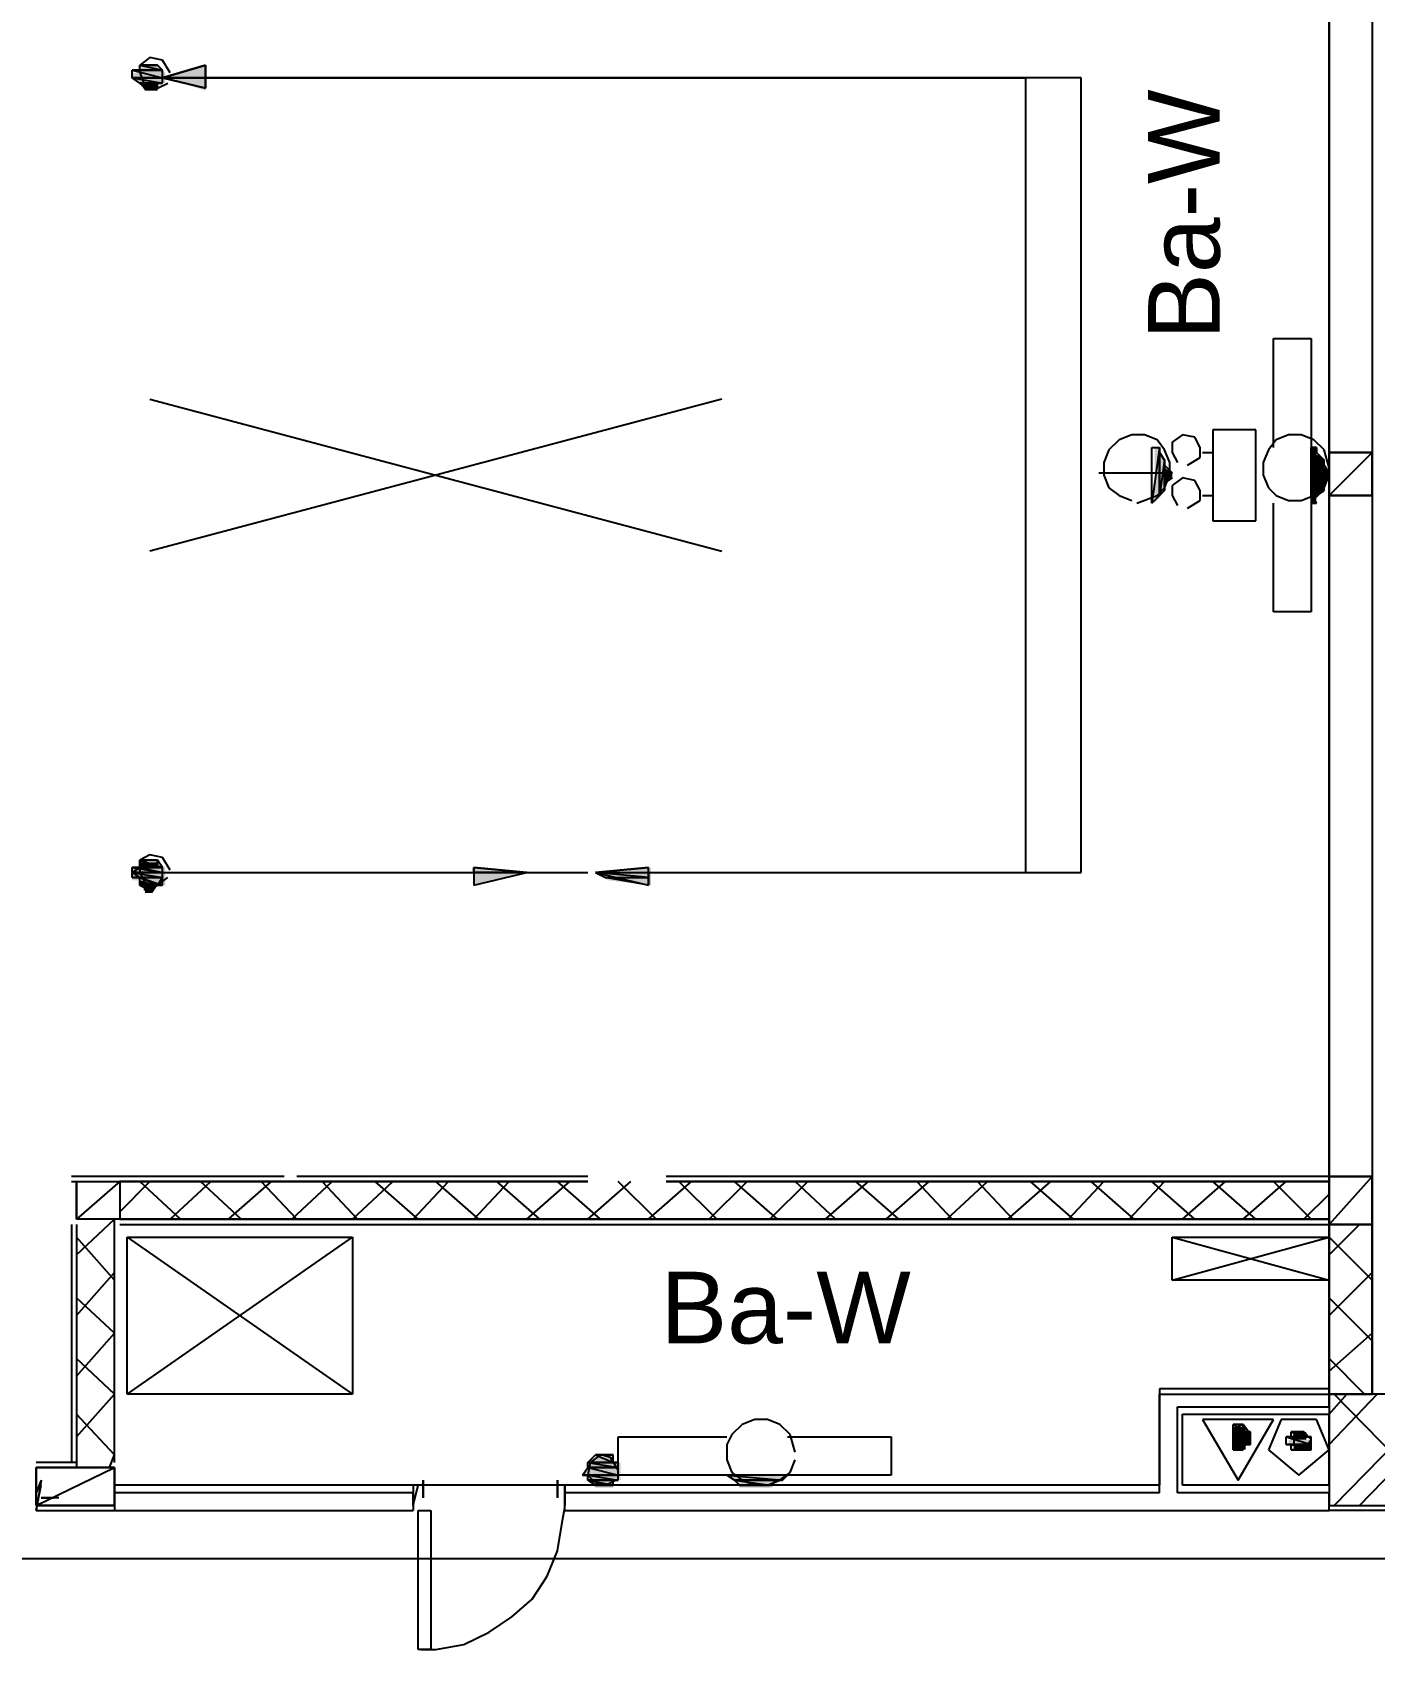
# Model space of a CAD drawing. Header units: millimetres. Extents: x 5 to 415, y 48 to 251.
# Drawn here: x 187.42 to 196.78, y 223.57 to 234.84 of the extents above; entities that cross this region are included whole.
import ezdxf

# ---------------------------------------------------------------- set-up
doc = ezdxf.new("R2010")
doc.units = ezdxf.units.MM
for name, color, linetype in [('H', 7, 'Continuous'), ('P', 7, 'Continuous'), ('T', 7, 'Continuous')]:
    doc.layers.add(name, color=color, linetype=linetype)

msp = doc.modelspace()

# ---------------------------------------------------------------- hatches: boundary and pattern name
at = {"layer": 'H', "linetype": 'Continuous'}
for points in [[(188.119, 234.527), (188.119, 234.562), (188.348, 234.562), (188.348, 234.527), (188.119, 234.527)], [(188.172, 234.562), (188.172, 234.615), (188.295, 234.615), (188.348, 234.562), (188.172, 234.562)], [(188.63, 234.438), (188.348, 234.527), (188.63, 234.615), (188.63, 234.438)], [(188.172, 234.491), (188.119, 234.527), (188.348, 234.527), (188.348, 234.491), (188.172, 234.491)], [(188.207, 234.438), (188.172, 234.491), (188.295, 234.491), (188.295, 234.438), (188.207, 234.438)], [(195.245, 231.563), (195.245, 231.951), (195.28, 231.951), (195.28, 231.599), (195.245, 231.563)], [(195.28, 231.599), (195.28, 231.898), (195.315, 231.863), (195.315, 231.652), (195.28, 231.599)], [(196.338, 231.898), (196.338, 231.951), (196.374, 231.951), (196.374, 231.898), (196.338, 231.898)], [(196.338, 231.863), (196.338, 231.898), (196.374, 231.898), (196.427, 231.863), (196.338, 231.863)], [(196.338, 231.81), (196.338, 231.863), (196.427, 231.863), (196.427, 231.81), (196.338, 231.81)], [(195.315, 231.687), (195.315, 231.81), (195.368, 231.775), (195.368, 231.74), (195.315, 231.687)], [(196.338, 231.775), (196.338, 231.81), (196.427, 231.81), (196.462, 231.775), (196.338, 231.775)], [(196.338, 231.74), (196.338, 231.775), (196.462, 231.775), (196.462, 231.74), (196.338, 231.74)], [(196.338, 231.687), (196.338, 231.74), (196.462, 231.74), (196.427, 231.687), (196.338, 231.687)], [(196.338, 231.652), (196.338, 231.687), (196.427, 231.687), (196.427, 231.652), (196.338, 231.652)], [(196.338, 231.599), (196.338, 231.652), (196.427, 231.652), (196.374, 231.599), (196.338, 231.599)], [(196.338, 231.563), (196.338, 231.599), (196.374, 231.563), (196.338, 231.563)], [(196.374, 231.563), (196.338, 231.599), (196.374, 231.599), (196.374, 231.563)], [(188.172, 229.023), (188.172, 229.059), (188.295, 229.059), (188.348, 229.023), (188.172, 229.023)], [(188.172, 229.023), (188.172, 229.059), (188.295, 229.059), (188.295, 229.023), (188.172, 229.023)], [(188.119, 228.988), (188.172, 229.023), (188.348, 229.023), (188.348, 228.988), (188.119, 228.988)], [(188.119, 228.988), (188.119, 229.023), (188.348, 229.023), (188.348, 228.988), (188.119, 228.988)], [(188.172, 228.935), (188.119, 228.988), (188.348, 228.988), (188.348, 228.935), (188.172, 228.935)], [(188.119, 228.935), (188.119, 228.988), (188.348, 228.988), (188.348, 228.935), (188.119, 228.935)], [(188.26, 228.847), (188.172, 228.9), (188.172, 228.935), (188.295, 228.9), (188.26, 228.847)], [(188.295, 228.9), (188.172, 228.935), (188.348, 228.935), (188.295, 228.9)], [(188.172, 228.9), (188.172, 228.935), (188.348, 228.935), (188.348, 228.9), (188.172, 228.9)], [(190.5, 228.9), (190.5, 229.023), (190.888, 228.988), (190.5, 228.9)], [(191.347, 228.988), (191.735, 229.023), (191.735, 228.988), (191.347, 228.988)], [(191.735, 228.9), (191.435, 228.935), (191.347, 228.988), (191.735, 228.935), (191.735, 228.9)], [(191.735, 228.935), (191.347, 228.988), (191.735, 228.988), (191.735, 228.935)], [(188.207, 228.847), (188.207, 228.9), (188.295, 228.9), (188.26, 228.847), (188.207, 228.847)], [(195.792, 225.09), (195.792, 225.125), (195.88, 225.125), (195.88, 225.09), (195.792, 225.09)], [(195.792, 225.037), (195.792, 225.09), (195.915, 225.09), (195.915, 225.037), (195.792, 225.037)], [(196.215, 225.037), (196.215, 225.09), (196.303, 225.09), (196.303, 225.037), (196.215, 225.037)], [(195.792, 225.002), (195.792, 225.037), (195.915, 225.037), (195.915, 225.002), (195.792, 225.002)], [(195.792, 224.966), (195.792, 225.002), (195.88, 225.002), (195.88, 224.966), (195.792, 224.966)], [(196.18, 225.002), (196.18, 225.037), (196.338, 225.037), (196.338, 225.002), (196.18, 225.002)], [(196.215, 224.966), (196.215, 225.002), (196.338, 225.002), (196.338, 224.966), (196.215, 224.966)], [(191.294, 224.878), (191.347, 224.913), (191.47, 224.913), (191.47, 224.878), (191.294, 224.878)], [(191.294, 224.825), (191.294, 224.878), (191.523, 224.878), (191.523, 224.825), (191.294, 224.825)], [(191.258, 224.79), (191.294, 224.825), (191.523, 224.825), (191.523, 224.79), (191.258, 224.79)], [(191.294, 224.755), (191.294, 224.79), (191.523, 224.79), (191.523, 224.755), (191.294, 224.755)], [(191.347, 224.702), (191.294, 224.755), (191.47, 224.755), (191.47, 224.702), (191.347, 224.702)], [(192.317, 224.755), (192.282, 224.79), (192.705, 224.79), (192.652, 224.755), (192.317, 224.755)], [(192.352, 224.702), (192.317, 224.755), (192.617, 224.755), (192.581, 224.702), (192.352, 224.702)]]:
    msp.add_hatch(color=256, dxfattribs=at).paths.add_polyline_path(points)

# ---------------------------------------------------------------- linework, layer by layer
at = {"layer": 'P'}
for points in [[(196.462, 225.354), (196.462, 236.643)], [(196.462, 236.643), (196.462, 225.354)], [(196.762, 236.643), (196.762, 225.354)], [(188.242, 234.668), (188.172, 234.615)], [(188.33, 234.65), (188.242, 234.668)], [(188.172, 234.58), (188.119, 234.58)], [(188.119, 234.58), (188.33, 234.58)], [(188.33, 234.58), (188.119, 234.58)], [(188.119, 234.58), (188.33, 234.527)], [(188.119, 234.58), (188.33, 234.527)], [(188.119, 234.527), (188.119, 234.58)], [(188.295, 234.615), (188.172, 234.615)], [(188.172, 234.615), (188.207, 234.615)], [(188.295, 234.615), (188.172, 234.615)], [(188.172, 234.615), (188.33, 234.58)], [(188.172, 234.615), (188.33, 234.58)], [(188.172, 234.58), (188.172, 234.615)], [(188.33, 234.58), (188.172, 234.58)], [(188.33, 234.58), (188.172, 234.58)], [(188.172, 234.58), (188.33, 234.58)], [(188.33, 234.58), (188.172, 234.58)], [(188.172, 234.562), (188.207, 234.474)], [(188.242, 234.615), (188.207, 234.615)], [(188.207, 234.615), (188.242, 234.615)], [(188.295, 234.615), (188.207, 234.615)], [(188.207, 234.615), (188.295, 234.615)], [(188.295, 234.615), (188.207, 234.615)], [(188.207, 234.615), (188.242, 234.615)], [(188.295, 234.615), (188.207, 234.615)], [(188.207, 234.615), (188.295, 234.615)], [(188.207, 234.615), (188.295, 234.615)], [(188.242, 234.615), (188.295, 234.615)], [(188.295, 234.615), (188.295, 234.615)], [(188.33, 234.58), (188.295, 234.615)], [(188.383, 234.562), (188.33, 234.65)], [(188.63, 234.615), (188.33, 234.527)], [(188.33, 234.527), (188.63, 234.615)], [(188.33, 234.58), (188.33, 234.58)], [(188.33, 234.527), (188.33, 234.58)], [(188.63, 234.456), (188.63, 234.615)], [(188.63, 234.615), (188.63, 234.527)], [(188.33, 234.527), (188.119, 234.527)], [(188.33, 234.527), (188.119, 234.527)], [(188.119, 234.527), (188.33, 234.527)], [(188.119, 234.527), (188.33, 234.527)], [(188.33, 234.527), (188.119, 234.527)], [(188.33, 234.527), (188.119, 234.527)], [(188.119, 234.527), (188.33, 234.491)], [(188.119, 234.527), (188.33, 234.491)], [(188.172, 234.491), (188.119, 234.527)], [(188.33, 234.491), (188.172, 234.491)], [(188.295, 234.491), (188.172, 234.491)], [(188.172, 234.491), (188.295, 234.491)], [(188.295, 234.491), (188.172, 234.491)], [(188.172, 234.491), (188.33, 234.491)], [(188.295, 234.491), (188.172, 234.491)], [(188.172, 234.491), (188.295, 234.456)], [(188.172, 234.491), (188.295, 234.456)], [(188.207, 234.456), (188.172, 234.491)], [(188.207, 234.474), (188.295, 234.456)], [(188.295, 234.456), (188.207, 234.456)], [(188.207, 234.456), (188.242, 234.456)], [(188.242, 234.456), (188.207, 234.456)], [(188.242, 234.456), (188.207, 234.456)], [(188.207, 234.456), (188.242, 234.456)], [(188.242, 234.527), (194.345, 234.527)], [(188.242, 234.456), (188.295, 234.456)], [(188.295, 234.456), (188.242, 234.456)], [(188.33, 234.491), (188.295, 234.491)], [(188.295, 234.456), (188.295, 234.491)], [(188.295, 234.456), (188.366, 234.491)], [(188.33, 234.527), (188.33, 234.527)], [(188.33, 234.527), (188.33, 234.527)], [(188.33, 234.491), (188.33, 234.527)], [(188.666, 234.527), (188.33, 234.527)], [(188.33, 234.527), (188.63, 234.456)], [(188.63, 234.527), (188.33, 234.527)], [(188.63, 234.527), (188.33, 234.527)], [(188.33, 234.527), (188.63, 234.527)], [(188.33, 234.527), (188.63, 234.527)], [(188.63, 234.527), (188.33, 234.527)], [(188.63, 234.527), (188.33, 234.527)], [(188.33, 234.527), (188.63, 234.527)], [(188.63, 234.527), (188.33, 234.527)], [(188.33, 234.527), (188.63, 234.527)], [(188.33, 234.527), (188.63, 234.527)], [(188.63, 234.456), (188.33, 234.527)], [(188.33, 234.527), (188.63, 234.527)], [(188.63, 234.527), (188.33, 234.527)], [(188.63, 234.527), (188.33, 234.527)], [(188.33, 234.527), (188.63, 234.527)], [(188.63, 234.527), (188.63, 234.527)], [(188.63, 234.527), (188.63, 234.527)], [(188.63, 234.527), (188.63, 234.527)], [(188.63, 234.527), (188.63, 234.456)], [(188.63, 234.527), (188.63, 234.527)], [(189.089, 234.527), (188.666, 234.527)], [(189.565, 234.527), (189.089, 234.527)], [(189.988, 234.527), (189.565, 234.527)], [(190.412, 234.527), (189.988, 234.527)], [(190.87, 234.527), (190.412, 234.527)], [(191.294, 234.527), (190.87, 234.527)], [(191.77, 234.527), (191.294, 234.527)], [(192.193, 234.527), (191.77, 234.527)], [(194.733, 234.527), (192.193, 234.527)], [(194.345, 234.527), (194.345, 228.988)], [(194.733, 228.988), (194.733, 234.527)], [(196.074, 231.951), (196.074, 232.71)], [(196.074, 232.71), (196.338, 232.71)], [(196.338, 232.71), (196.338, 231.951)], [(188.242, 232.287), (192.229, 231.228)], [(192.229, 232.287), (188.242, 231.228)], [(195.651, 232.075), (195.651, 231.44)], [(195.95, 232.075), (195.651, 232.075)], [(195.95, 231.44), (195.95, 232.075)], [(194.998, 232.004), (194.927, 231.934)], [(194.998, 232.004), (194.927, 231.934)], [(195.086, 232.04), (194.998, 232.004)], [(195.086, 232.04), (194.998, 232.004)], [(195.174, 232.04), (195.086, 232.04)], [(195.174, 232.04), (195.086, 232.04)], [(195.263, 232.004), (195.174, 232.04)], [(195.263, 232.004), (195.174, 232.04)], [(195.315, 231.934), (195.263, 232.004)], [(195.315, 231.934), (195.263, 232.004)], [(195.439, 232.04), (195.368, 231.987)], [(195.368, 231.987), (195.368, 231.916)], [(195.527, 232.022), (195.439, 232.04)], [(195.562, 231.951), (195.527, 232.022)], [(196.092, 232.004), (196.039, 231.934)], [(196.18, 232.04), (196.092, 232.004)], [(196.268, 232.04), (196.18, 232.04)], [(196.356, 232.004), (196.268, 232.04)], [(196.427, 231.934), (196.356, 232.004)], [(194.927, 231.934), (194.892, 231.846)], [(194.927, 231.934), (194.892, 231.846)], [(194.892, 231.846), (194.892, 231.757)], [(194.892, 231.846), (194.892, 231.757)], [(195.28, 231.951), (195.227, 231.563)], [(195.28, 231.951), (195.227, 231.563)], [(195.227, 231.563), (195.227, 231.951)], [(195.227, 231.951), (195.28, 231.951)], [(195.28, 231.916), (195.28, 231.951)], [(195.28, 231.951), (195.28, 231.616)], [(195.28, 231.616), (195.28, 231.951)], [(195.28, 231.616), (195.28, 231.916)], [(195.28, 231.916), (195.315, 231.863)], [(195.28, 231.616), (195.28, 231.916)], [(195.28, 231.916), (195.28, 231.616)], [(195.28, 231.616), (195.28, 231.916)], [(195.315, 231.863), (195.28, 231.616)], [(195.315, 231.863), (195.28, 231.616)], [(195.351, 231.846), (195.315, 231.934)], [(195.351, 231.846), (195.315, 231.934)], [(195.315, 231.652), (195.315, 231.863)], [(195.315, 231.863), (195.315, 231.828)], [(195.315, 231.652), (195.315, 231.863)], [(195.351, 231.757), (195.351, 231.846)], [(195.351, 231.757), (195.351, 231.846)], [(195.368, 231.916), (195.404, 231.846)], [(195.474, 231.828), (195.562, 231.881)], [(195.562, 231.881), (195.562, 231.951)], [(195.58, 231.916), (195.651, 231.916)], [(196.039, 231.934), (196.003, 231.846)], [(196.003, 231.846), (196.003, 231.757)], [(196.338, 231.951), (196.374, 231.951)], [(196.374, 231.951), (196.338, 231.951)], [(196.338, 231.951), (196.338, 231.916)], [(196.338, 231.916), (196.338, 231.951)], [(196.338, 231.951), (196.338, 231.563)], [(196.338, 231.916), (196.427, 231.863)], [(196.338, 231.863), (196.338, 231.916)], [(196.427, 231.863), (196.338, 231.863)], [(196.427, 231.863), (196.338, 231.863)], [(196.338, 231.863), (196.427, 231.828)], [(196.338, 231.863), (196.427, 231.828)], [(196.338, 231.828), (196.338, 231.863)], [(196.374, 231.951), (196.374, 231.916)], [(196.374, 231.916), (196.374, 231.951)], [(196.374, 231.916), (196.427, 231.863)], [(196.427, 231.863), (196.374, 231.916)], [(196.462, 231.81), (196.427, 231.934)], [(196.427, 231.828), (196.427, 231.863)], [(196.462, 231.916), (196.762, 231.916)], [(196.462, 231.616), (196.462, 231.916)], [(196.762, 231.916), (196.462, 231.616)], [(196.762, 231.916), (196.462, 231.916)], [(196.462, 231.916), (196.462, 231.616)], [(196.762, 231.916), (196.762, 231.616)], [(196.762, 231.616), (196.762, 231.916)], [(194.857, 231.775), (195.368, 231.775)], [(194.892, 231.757), (194.927, 231.669)], [(194.892, 231.757), (194.927, 231.669)], [(195.315, 231.704), (195.315, 231.828)], [(195.315, 231.828), (195.368, 231.775)], [(195.315, 231.704), (195.315, 231.828)], [(195.315, 231.828), (195.315, 231.652)], [(195.315, 231.828), (195.315, 231.652)], [(195.368, 231.775), (195.315, 231.704)], [(195.315, 231.669), (195.351, 231.757)], [(195.315, 231.669), (195.351, 231.757)], [(195.368, 231.74), (195.315, 231.704)], [(195.315, 231.704), (195.368, 231.74)], [(195.439, 231.74), (195.368, 231.687)], [(195.527, 231.722), (195.439, 231.74)], [(196.003, 231.757), (196.039, 231.669)], [(196.427, 231.828), (196.338, 231.828)], [(196.427, 231.828), (196.338, 231.828)], [(196.338, 231.828), (196.462, 231.775)], [(196.338, 231.828), (196.462, 231.775)], [(196.338, 231.775), (196.338, 231.828)], [(196.462, 231.775), (196.338, 231.775)], [(196.462, 231.775), (196.338, 231.775)], [(196.338, 231.775), (196.462, 231.74)], [(196.338, 231.775), (196.462, 231.74)], [(196.338, 231.74), (196.338, 231.775)], [(196.462, 231.74), (196.338, 231.74)], [(196.462, 231.74), (196.338, 231.74)], [(196.338, 231.74), (196.427, 231.704)], [(196.338, 231.74), (196.427, 231.704)], [(196.338, 231.704), (196.338, 231.74)], [(196.462, 231.775), (196.427, 231.828)], [(196.427, 231.669), (196.462, 231.757)], [(196.427, 231.704), (196.462, 231.74)], [(196.462, 231.74), (196.462, 231.775)], [(194.927, 231.669), (194.998, 231.616)], [(194.927, 231.669), (194.998, 231.616)], [(195.263, 231.616), (195.315, 231.669)], [(195.263, 231.616), (195.315, 231.669)], [(195.28, 231.616), (195.315, 231.652)], [(195.315, 231.652), (195.315, 231.704)], [(195.368, 231.687), (195.368, 231.616)], [(195.562, 231.652), (195.527, 231.722)], [(195.562, 231.581), (195.562, 231.652)], [(196.039, 231.669), (196.092, 231.616)], [(196.427, 231.704), (196.338, 231.704)], [(196.427, 231.704), (196.338, 231.704)], [(196.338, 231.704), (196.427, 231.652)], [(196.338, 231.704), (196.427, 231.652)], [(196.338, 231.652), (196.338, 231.704)], [(196.427, 231.652), (196.338, 231.652)], [(196.427, 231.652), (196.338, 231.652)], [(196.338, 231.652), (196.374, 231.616)], [(196.338, 231.652), (196.338, 231.616)], [(196.338, 231.616), (196.338, 231.652)], [(196.356, 231.616), (196.427, 231.669)], [(196.374, 231.616), (196.427, 231.652)], [(196.427, 231.652), (196.427, 231.704)], [(194.998, 231.616), (195.086, 231.581)], [(194.998, 231.616), (195.086, 231.581)], [(195.121, 231.563), (195.263, 231.616)], [(195.121, 231.563), (195.263, 231.616)], [(195.227, 231.563), (195.28, 231.616)], [(195.28, 231.616), (195.28, 231.616)], [(195.368, 231.616), (195.404, 231.546)], [(195.474, 231.528), (195.562, 231.581)], [(195.58, 231.616), (195.651, 231.616)], [(196.074, 230.805), (196.074, 231.563)], [(196.092, 231.616), (196.18, 231.581)], [(196.18, 231.581), (196.268, 231.581)], [(196.268, 231.581), (196.356, 231.616)], [(196.374, 231.563), (196.338, 231.616)], [(196.338, 231.616), (196.374, 231.563)], [(196.338, 231.616), (196.374, 231.563)], [(196.374, 231.563), (196.338, 231.616)], [(196.374, 231.563), (196.338, 231.563)], [(196.338, 231.563), (196.374, 231.563)], [(196.338, 231.563), (196.338, 230.805)], [(196.762, 231.616), (196.462, 231.616)], [(196.462, 231.616), (196.762, 231.616)], [(195.651, 231.44), (195.95, 231.44)], [(196.338, 230.805), (196.074, 230.805)], [(188.242, 229.112), (188.172, 229.076)], [(188.242, 229.076), (188.172, 229.076)], [(188.242, 229.076), (188.172, 229.076)], [(188.172, 229.076), (188.242, 229.076)], [(188.295, 229.076), (188.172, 229.076)], [(188.172, 229.076), (188.33, 229.023)], [(188.172, 229.076), (188.33, 229.023)], [(188.172, 229.023), (188.172, 229.076)], [(188.172, 229.076), (188.172, 228.988)], [(188.295, 229.076), (188.172, 229.076)], [(188.172, 229.076), (188.207, 229.076)], [(188.295, 229.076), (188.172, 229.076)], [(188.172, 229.076), (188.295, 229.076)], [(188.172, 229.076), (188.295, 229.076)], [(188.295, 229.076), (188.172, 229.076)], [(188.295, 229.076), (188.172, 229.076)], [(188.172, 229.076), (188.295, 229.023)], [(188.172, 229.076), (188.295, 229.023)], [(188.172, 229.023), (188.172, 229.076)], [(188.207, 229.076), (188.242, 229.076)], [(188.242, 229.076), (188.207, 229.076)], [(188.207, 229.076), (188.242, 229.076)], [(188.242, 229.076), (188.207, 229.076)], [(188.242, 229.076), (188.207, 229.076)], [(188.207, 229.076), (188.242, 229.076)], [(188.207, 229.076), (188.242, 229.076)], [(188.242, 229.076), (188.207, 229.076)], [(188.295, 229.076), (188.207, 229.076)], [(188.207, 229.076), (188.295, 229.076)], [(188.295, 229.076), (188.207, 229.076)], [(188.207, 229.076), (188.242, 229.076)], [(188.295, 229.076), (188.207, 229.076)], [(188.207, 229.076), (188.295, 229.076)], [(188.207, 229.076), (188.295, 229.076)], [(188.33, 229.094), (188.242, 229.112)], [(188.242, 229.076), (188.242, 229.076)], [(188.242, 229.076), (188.242, 229.076)], [(188.242, 229.076), (188.295, 229.076)], [(188.33, 229.023), (188.295, 229.076)], [(188.295, 229.076), (188.295, 229.076)], [(188.295, 229.076), (188.295, 229.076)], [(188.295, 229.076), (188.295, 229.076)], [(188.295, 229.023), (188.295, 229.076)], [(188.383, 229.006), (188.33, 229.094)], [(188.119, 228.988), (188.172, 229.023)], [(188.119, 229.023), (188.33, 229.023)], [(188.172, 229.023), (188.119, 229.023)], [(188.33, 229.023), (188.119, 229.023)], [(188.119, 229.023), (188.33, 228.988)], [(188.119, 229.023), (188.33, 228.988)], [(188.119, 228.988), (188.119, 229.023)], [(188.33, 228.988), (188.119, 228.988)], [(188.33, 228.988), (188.119, 228.988)], [(188.119, 228.988), (188.33, 228.953)], [(188.119, 228.988), (188.33, 228.953)], [(188.172, 228.953), (188.119, 228.988)], [(188.33, 228.988), (188.119, 228.988)], [(188.33, 228.988), (188.119, 228.988)], [(188.119, 228.988), (188.33, 228.988)], [(188.119, 228.988), (188.33, 228.988)], [(188.33, 228.988), (188.119, 228.988)], [(188.33, 228.988), (188.119, 228.988)], [(188.119, 228.988), (188.33, 228.988)], [(188.33, 228.988), (188.119, 228.988)], [(188.119, 228.988), (188.33, 228.988)], [(188.119, 228.988), (188.33, 228.988)], [(188.33, 228.988), (188.119, 228.988)], [(188.33, 228.988), (188.119, 228.988)], [(188.119, 228.988), (188.33, 228.988)], [(188.33, 228.988), (188.119, 228.988)], [(188.119, 228.988), (188.33, 228.953)], [(188.119, 228.988), (188.33, 228.953)], [(188.119, 228.953), (188.119, 228.988)], [(188.33, 228.953), (188.119, 228.953)], [(188.33, 228.953), (188.119, 228.953)], [(188.119, 228.953), (188.33, 228.953)], [(188.119, 228.953), (188.33, 228.953)], [(188.33, 228.953), (188.119, 228.953)], [(188.33, 228.953), (188.119, 228.953)], [(188.119, 228.953), (188.33, 228.953)], [(188.33, 228.953), (188.119, 228.953)], [(188.119, 228.953), (188.33, 228.953)], [(188.119, 228.953), (188.33, 228.953)], [(188.33, 228.953), (188.119, 228.953)], [(188.33, 228.953), (188.119, 228.953)], [(188.119, 228.953), (188.33, 228.953)], [(188.33, 228.953), (188.119, 228.953)], [(188.119, 228.953), (188.172, 228.953)], [(188.119, 228.953), (188.33, 228.953)], [(188.33, 228.953), (188.119, 228.953)], [(188.33, 229.023), (188.172, 229.023)], [(188.33, 229.023), (188.172, 229.023)], [(188.172, 229.023), (188.33, 228.988)], [(188.172, 229.023), (188.33, 228.988)], [(188.295, 229.023), (188.172, 229.023)], [(188.295, 229.023), (188.172, 229.023)], [(188.172, 229.023), (188.295, 229.023)], [(188.172, 229.023), (188.295, 229.023)], [(188.295, 229.023), (188.172, 229.023)], [(188.295, 229.023), (188.172, 229.023)], [(188.172, 229.023), (188.295, 229.023)], [(188.295, 229.023), (188.172, 229.023)], [(188.172, 229.023), (188.295, 229.023)], [(188.33, 229.023), (188.172, 229.023)], [(188.33, 229.023), (188.172, 229.023)], [(188.172, 229.023), (188.33, 229.023)], [(188.172, 229.023), (188.33, 229.023)], [(188.33, 229.023), (188.172, 229.023)], [(188.33, 229.023), (188.172, 229.023)], [(188.172, 229.023), (188.33, 229.023)], [(188.33, 229.023), (188.172, 229.023)], [(188.172, 229.023), (188.295, 229.023)], [(188.172, 229.023), (188.33, 229.023)], [(188.33, 229.023), (188.172, 229.023)], [(188.172, 228.988), (188.207, 228.918)], [(188.33, 228.953), (188.172, 228.953)], [(188.172, 228.953), (188.295, 228.9)], [(188.295, 228.9), (188.172, 228.953)], [(188.172, 228.953), (188.33, 228.953)], [(188.295, 228.9), (188.172, 228.953)], [(188.172, 228.953), (188.33, 228.953)], [(188.33, 228.953), (188.172, 228.953)], [(188.172, 228.953), (188.33, 228.9)], [(188.172, 228.953), (188.33, 228.9)], [(188.172, 228.9), (188.172, 228.953)], [(188.207, 228.918), (188.295, 228.9)], [(188.242, 228.988), (188.666, 228.988)], [(188.295, 229.023), (188.295, 229.023)], [(188.295, 229.023), (188.295, 229.023)], [(188.295, 229.023), (188.295, 229.023)], [(188.295, 229.023), (188.33, 229.023)], [(188.33, 228.953), (188.295, 228.9)], [(188.295, 228.9), (188.366, 228.953)], [(188.33, 228.988), (188.33, 229.023)], [(188.33, 229.023), (188.33, 229.023)], [(188.33, 229.023), (188.33, 229.023)], [(188.33, 229.023), (188.33, 229.023)], [(188.33, 228.988), (188.33, 229.023)], [(188.33, 228.953), (188.33, 228.988)], [(188.33, 228.988), (188.33, 228.988)], [(188.33, 228.988), (188.33, 228.988)], [(188.33, 228.988), (188.33, 228.988)], [(188.33, 228.988), (188.33, 228.988)], [(188.33, 228.953), (188.33, 228.988)], [(188.33, 228.953), (188.33, 228.953)], [(188.33, 228.953), (188.33, 228.953)], [(188.33, 228.953), (188.33, 228.953)], [(188.33, 228.953), (188.33, 228.953)], [(188.33, 228.953), (188.33, 228.953)], [(188.33, 228.9), (188.33, 228.953)], [(188.666, 228.988), (189.089, 228.988)], [(189.089, 228.988), (189.565, 228.988)], [(189.565, 228.988), (189.988, 228.988)], [(189.988, 228.988), (190.412, 228.988)], [(190.412, 228.988), (190.87, 228.988)], [(190.87, 228.988), (190.5, 229.023)], [(190.5, 229.023), (190.5, 228.9)], [(190.5, 229.023), (190.87, 228.988)], [(190.5, 228.988), (190.5, 229.023)], [(190.5, 228.9), (190.87, 228.988)], [(190.87, 228.988), (190.5, 228.988)], [(190.87, 228.988), (190.5, 228.988)], [(190.5, 228.988), (190.5, 228.9)], [(190.5, 228.9), (190.87, 228.988)], [(190.87, 228.988), (191.294, 228.988)], [(191.717, 229.023), (191.347, 228.988)], [(191.347, 228.988), (191.717, 229.023)], [(191.717, 229.023), (191.347, 228.988)], [(191.347, 228.988), (191.417, 228.953)], [(191.717, 228.953), (191.347, 228.988)], [(191.347, 228.988), (191.717, 228.988)], [(191.717, 228.953), (191.347, 228.988)], [(191.347, 228.988), (191.717, 228.9)], [(191.347, 228.988), (194.345, 228.988)], [(191.417, 228.953), (191.717, 228.953)], [(191.417, 228.953), (191.717, 228.953)], [(191.717, 228.9), (191.417, 228.953)], [(191.717, 228.9), (191.717, 229.023)], [(191.717, 228.988), (191.717, 228.953)], [(191.717, 228.953), (191.717, 228.9)], [(191.77, 228.988), (192.193, 228.988)], [(192.193, 228.988), (194.733, 228.988)], [(188.172, 228.9), (188.242, 228.865)], [(188.172, 228.9), (188.295, 228.9)], [(188.242, 228.865), (188.172, 228.9)], [(188.33, 228.9), (188.172, 228.9)], [(188.295, 228.9), (188.172, 228.9)], [(188.172, 228.9), (188.207, 228.9)], [(188.295, 228.9), (188.172, 228.9)], [(188.172, 228.9), (188.295, 228.9)], [(188.172, 228.9), (188.295, 228.9)], [(188.295, 228.9), (188.172, 228.9)], [(188.295, 228.9), (188.172, 228.9)], [(188.172, 228.9), (188.295, 228.9)], [(188.295, 228.9), (188.172, 228.9)], [(188.172, 228.9), (188.295, 228.9)], [(188.172, 228.9), (188.295, 228.9)], [(188.295, 228.9), (188.172, 228.9)], [(188.295, 228.9), (188.172, 228.9)], [(188.172, 228.9), (188.295, 228.9)], [(188.295, 228.9), (188.172, 228.9)], [(188.172, 228.9), (188.295, 228.9)], [(188.172, 228.9), (188.295, 228.9)], [(188.295, 228.9), (188.172, 228.9)], [(188.295, 228.9), (188.172, 228.9)], [(188.172, 228.9), (188.295, 228.9)], [(188.295, 228.9), (188.172, 228.9)], [(188.172, 228.9), (188.33, 228.9)], [(188.172, 228.9), (188.295, 228.9)], [(188.295, 228.9), (188.172, 228.9)], [(188.207, 228.9), (188.295, 228.9)], [(188.295, 228.9), (188.207, 228.9)], [(188.207, 228.9), (188.242, 228.865)], [(188.207, 228.9), (188.207, 228.865)], [(188.207, 228.865), (188.207, 228.9)], [(188.207, 228.865), (188.242, 228.865)], [(188.242, 228.865), (188.207, 228.865)], [(188.242, 228.865), (188.207, 228.865)], [(188.207, 228.865), (188.242, 228.865)], [(188.207, 228.865), (188.242, 228.865)], [(188.242, 228.865), (188.207, 228.865)], [(188.295, 228.9), (188.242, 228.865)], [(188.242, 228.865), (188.295, 228.9)], [(188.242, 228.865), (188.242, 228.865)], [(188.242, 228.865), (188.242, 228.865)], [(188.242, 228.865), (188.242, 228.865)], [(188.242, 228.865), (188.242, 228.865)], [(188.295, 228.9), (188.295, 228.9)], [(188.295, 228.9), (188.295, 228.9)], [(188.295, 228.9), (188.295, 228.9)], [(188.295, 228.9), (188.295, 228.9)], [(188.295, 228.9), (188.295, 228.9)], [(188.295, 228.9), (188.295, 228.9)], [(188.33, 228.9), (188.295, 228.9)], [(188.295, 228.9), (188.295, 228.9)], [(189.177, 226.871), (187.695, 226.871)], [(187.695, 226.836), (191.294, 226.836)], [(187.731, 226.836), (187.731, 226.572)], [(187.731, 226.572), (187.731, 226.836)], [(188.031, 226.836), (187.731, 226.572)], [(187.731, 226.572), (187.731, 226.836)], [(187.731, 226.836), (188.031, 226.836)], [(188.031, 226.624), (188.242, 226.836)], [(191.294, 226.836), (188.031, 226.836)], [(188.031, 226.836), (188.031, 226.572)], [(188.031, 226.836), (188.031, 226.572)], [(188.454, 226.572), (188.172, 226.836)], [(188.383, 226.572), (188.666, 226.836)], [(188.877, 226.572), (188.595, 226.836)], [(188.789, 226.572), (189.089, 226.836)], [(189.265, 226.572), (189.018, 226.836)], [(189.23, 226.572), (189.512, 226.836)], [(191.294, 226.871), (189.265, 226.871)], [(189.689, 226.572), (189.442, 226.836)], [(189.653, 226.572), (189.936, 226.836)], [(190.112, 226.572), (189.812, 226.836)], [(190.077, 226.572), (190.324, 226.836)], [(190.535, 226.572), (190.235, 226.836)], [(190.5, 226.572), (190.747, 226.836)], [(190.959, 226.572), (190.659, 226.836)], [(190.87, 226.572), (191.17, 226.836)], [(191.382, 226.572), (191.082, 226.836)], [(191.294, 226.572), (191.594, 226.836)], [(191.77, 226.572), (191.505, 226.836)], [(191.717, 226.572), (192.017, 226.836)], [(196.462, 226.871), (191.841, 226.871)], [(196.462, 226.836), (191.841, 226.836)], [(191.841, 226.836), (196.462, 226.836)], [(192.193, 226.572), (191.929, 226.836)], [(192.14, 226.572), (192.405, 226.836)], [(192.617, 226.572), (192.317, 226.836)], [(192.564, 226.572), (192.828, 226.836)], [(193.022, 226.572), (192.74, 226.836)], [(192.952, 226.572), (193.252, 226.836)], [(193.463, 226.572), (193.163, 226.836)], [(193.375, 226.572), (193.675, 226.836)], [(193.834, 226.572), (193.587, 226.836)], [(193.798, 226.572), (194.081, 226.836)], [(194.257, 226.572), (194.01, 226.836)], [(194.222, 226.572), (194.522, 226.836)], [(194.68, 226.572), (194.381, 226.836)], [(194.645, 226.572), (194.892, 226.836)], [(195.104, 226.572), (194.804, 226.836)], [(195.068, 226.572), (195.315, 226.836)], [(195.527, 226.572), (195.227, 226.836)], [(195.439, 226.572), (195.739, 226.836)], [(195.95, 226.572), (195.651, 226.836)], [(195.862, 226.572), (196.162, 226.836)], [(196.338, 226.572), (196.074, 226.836)], [(196.462, 226.871), (196.762, 226.871)], [(196.462, 226.536), (196.462, 226.871)], [(196.762, 226.871), (196.462, 226.536)], [(196.762, 226.871), (196.462, 226.871)], [(196.462, 226.871), (196.462, 226.536)], [(196.462, 226.572), (196.462, 226.836)], [(196.762, 226.871), (196.762, 226.536)], [(196.762, 226.536), (196.762, 226.871)], [(196.286, 226.572), (196.462, 226.748)], [(188.031, 226.572), (187.731, 226.572)], [(187.731, 226.325), (187.995, 226.572)], [(187.995, 224.878), (187.995, 226.572)], [(188.031, 226.572), (196.462, 226.572)], [(196.462, 226.572), (188.031, 226.572)], [(187.695, 226.536), (187.695, 224.878)], [(187.731, 226.536), (187.731, 224.843)], [(187.995, 226.148), (187.731, 226.448)], [(188.031, 226.536), (196.462, 226.536)], [(188.083, 225.354), (188.083, 226.448)], [(188.083, 226.448), (189.653, 226.448)], [(188.083, 225.354), (189.653, 226.448)], [(188.083, 226.448), (189.653, 225.354)], [(189.653, 226.448), (189.653, 225.354)], [(195.368, 226.148), (195.368, 226.448)], [(195.368, 226.448), (196.462, 226.448)], [(195.368, 226.148), (196.462, 226.448)], [(195.368, 226.448), (196.462, 226.148)], [(196.462, 226.325), (196.674, 226.536)], [(196.762, 226.536), (196.462, 226.536)], [(196.462, 226.536), (196.462, 225.354)], [(196.762, 226.536), (196.462, 226.536)], [(196.462, 226.536), (196.762, 226.536)], [(196.762, 226.148), (196.462, 226.448)], [(196.762, 225.354), (196.762, 226.536)], [(187.731, 225.901), (187.995, 226.201)], [(196.462, 226.148), (195.368, 226.148)], [(196.462, 225.901), (196.762, 226.201)], [(187.995, 225.778), (187.731, 226.025)], [(196.762, 225.725), (196.462, 226.025)], [(187.731, 225.478), (187.995, 225.778)], [(196.462, 225.513), (196.762, 225.778)], [(187.995, 225.354), (187.731, 225.601)], [(196.709, 225.354), (196.462, 225.601)], [(187.731, 225.055), (187.995, 225.354)], [(189.653, 225.354), (188.083, 225.354)], [(196.462, 225.39), (195.28, 225.39)], [(195.28, 225.39), (195.28, 224.719)], [(195.28, 225.354), (196.462, 225.354)], [(195.28, 224.667), (195.28, 225.354)], [(196.462, 225.213), (196.585, 225.354)], [(196.462, 225.002), (196.797, 225.354)], [(196.462, 225.354), (196.462, 224.578)], [(197.256, 225.354), (196.462, 225.354)], [(196.462, 225.354), (196.762, 225.354)], [(196.462, 225.266), (196.462, 225.354)], [(197.256, 224.578), (196.497, 225.354)], [(196.497, 224.578), (197.256, 225.354)], [(187.995, 224.931), (187.731, 225.213)], [(195.404, 225.266), (196.462, 225.266)], [(195.404, 224.667), (195.404, 225.266)], [(195.439, 225.213), (196.462, 225.213)], [(195.439, 224.719), (195.439, 225.213)], [(196.462, 224.719), (196.462, 225.213)], [(192.37, 225.143), (192.299, 225.072)], [(192.458, 225.178), (192.37, 225.143)], [(192.546, 225.178), (192.458, 225.178)], [(192.634, 225.143), (192.546, 225.178)], [(192.705, 225.072), (192.634, 225.143)], [(196.074, 225.178), (195.58, 225.178)], [(195.58, 225.178), (195.827, 224.755)], [(195.862, 225.143), (195.792, 225.108)], [(195.862, 225.143), (195.792, 225.143)], [(195.792, 225.143), (195.862, 225.143)], [(195.862, 225.143), (195.792, 225.143)], [(195.792, 225.143), (195.862, 225.09)], [(195.792, 225.143), (195.862, 225.09)], [(195.792, 225.09), (195.792, 225.143)], [(195.792, 225.108), (195.792, 225.037)], [(195.862, 225.09), (195.792, 225.09)], [(195.862, 225.09), (195.792, 225.09)], [(195.792, 225.09), (195.862, 225.09)], [(195.792, 225.09), (195.862, 225.09)], [(195.862, 225.09), (195.792, 225.09)], [(195.915, 225.09), (195.792, 225.09)], [(195.792, 225.09), (195.915, 225.09)], [(195.792, 225.09), (195.915, 225.09)], [(195.915, 225.09), (195.792, 225.09)], [(195.915, 225.09), (195.792, 225.09)], [(195.792, 225.09), (195.915, 225.09)], [(195.915, 225.09), (195.792, 225.09)], [(195.792, 225.09), (195.862, 225.09)], [(195.915, 225.09), (195.792, 225.09)], [(195.792, 225.09), (195.915, 225.055)], [(195.792, 225.09), (195.915, 225.055)], [(195.792, 225.055), (195.792, 225.09)], [(195.827, 224.755), (196.074, 225.178)], [(195.827, 225.143), (195.862, 225.143)], [(195.862, 225.143), (195.827, 225.143)], [(195.862, 225.143), (195.827, 225.143)], [(195.827, 225.143), (195.862, 225.143)], [(195.915, 225.072), (195.862, 225.143)], [(195.862, 225.143), (195.862, 225.143)], [(195.862, 225.143), (195.862, 225.143)], [(195.862, 225.09), (195.862, 225.143)], [(195.862, 225.09), (195.862, 225.09)], [(195.862, 225.09), (195.862, 225.09)], [(195.862, 225.09), (195.915, 225.09)], [(195.915, 225.09), (195.915, 225.09)], [(195.915, 225.09), (195.915, 225.09)], [(195.915, 225.055), (195.915, 225.09)], [(196.127, 225.178), (196.039, 224.966)], [(196.374, 225.178), (196.127, 225.178)], [(196.286, 225.09), (196.197, 225.09)], [(196.197, 225.09), (196.286, 225.09)], [(196.197, 225.09), (196.286, 225.09)], [(196.286, 225.09), (196.197, 225.09)], [(196.286, 225.09), (196.197, 225.09)], [(196.197, 225.09), (196.286, 225.09)], [(196.286, 225.09), (196.197, 225.09)], [(196.197, 225.09), (196.286, 225.055)], [(196.197, 225.09), (196.286, 225.055)], [(196.197, 225.055), (196.197, 225.09)], [(196.286, 225.09), (196.215, 225.072)], [(196.25, 225.09), (196.286, 225.09)], [(196.286, 225.09), (196.25, 225.09)], [(196.286, 225.09), (196.25, 225.09)], [(196.25, 225.09), (196.286, 225.09)], [(196.338, 225.037), (196.286, 225.09)], [(196.286, 225.09), (196.286, 225.09)], [(196.286, 225.09), (196.286, 225.09)], [(196.286, 225.09), (196.286, 225.09)], [(196.286, 225.055), (196.286, 225.09)], [(196.462, 224.966), (196.374, 225.178)], [(196.674, 224.578), (197.256, 225.178)], [(191.505, 224.79), (191.505, 225.055)], [(191.505, 225.055), (192.264, 225.055)], [(192.299, 225.072), (192.264, 225.002)], [(192.264, 225.002), (192.264, 224.896)], [(192.687, 225.055), (193.41, 225.055)], [(192.74, 224.949), (192.705, 225.072)], [(193.41, 225.055), (193.41, 224.79)], [(195.915, 225.055), (195.792, 225.055)], [(195.915, 225.055), (195.792, 225.055)], [(195.792, 225.055), (195.915, 225.055)], [(195.792, 225.055), (195.915, 225.055)], [(195.915, 225.055), (195.792, 225.055)], [(195.915, 225.055), (195.792, 225.055)], [(195.792, 225.055), (195.915, 225.055)], [(195.915, 225.055), (195.792, 225.055)], [(195.792, 225.055), (195.915, 225.055)], [(195.915, 225.055), (195.792, 225.055)], [(195.792, 225.055), (195.915, 225.002)], [(195.792, 225.055), (195.915, 225.002)], [(195.792, 225.002), (195.792, 225.055)], [(195.792, 225.037), (195.862, 225.019)], [(195.915, 225.002), (195.792, 225.002)], [(195.915, 225.002), (195.792, 225.002)], [(195.792, 225.002), (195.915, 225.002)], [(195.792, 225.002), (195.915, 225.002)], [(195.915, 225.002), (195.792, 225.002)], [(195.862, 225.002), (195.792, 225.002)], [(195.792, 225.002), (195.862, 225.002)], [(195.792, 225.002), (195.862, 225.002)], [(195.862, 225.002), (195.792, 225.002)], [(195.862, 225.002), (195.792, 225.002)], [(195.792, 225.002), (195.862, 225.002)], [(195.862, 225.002), (195.792, 225.002)], [(195.792, 225.002), (195.915, 225.002)], [(195.862, 225.002), (195.792, 225.002)], [(195.792, 225.002), (195.862, 224.966)], [(195.792, 225.002), (195.862, 224.966)], [(195.792, 224.966), (195.792, 225.002)], [(195.862, 225.019), (195.915, 225.072)], [(195.862, 225.002), (195.862, 225.002)], [(195.862, 225.002), (195.862, 225.002)], [(195.915, 225.002), (195.862, 225.002)], [(195.862, 224.966), (195.862, 225.002)], [(195.915, 225.055), (195.915, 225.055)], [(195.915, 225.055), (195.915, 225.055)], [(195.915, 225.055), (195.915, 225.055)], [(195.915, 225.002), (195.915, 225.055)], [(195.915, 225.002), (195.915, 225.002)], [(195.915, 225.002), (195.915, 225.002)], [(196.162, 225.055), (196.338, 225.055)], [(196.197, 225.055), (196.162, 225.055)], [(196.338, 225.055), (196.162, 225.055)], [(196.162, 225.055), (196.338, 225.002)], [(196.162, 225.055), (196.338, 225.002)], [(196.162, 225.002), (196.162, 225.055)], [(196.338, 225.002), (196.162, 225.002)], [(196.338, 225.002), (196.162, 225.002)], [(196.162, 225.002), (196.338, 225.002)], [(196.162, 225.002), (196.338, 225.002)], [(196.338, 225.002), (196.162, 225.002)], [(196.338, 225.002), (196.162, 225.002)], [(196.162, 225.002), (196.338, 225.002)], [(196.162, 225.002), (196.338, 225.002)], [(196.197, 225.002), (196.162, 225.002)], [(196.286, 225.055), (196.197, 225.055)], [(196.338, 225.055), (196.197, 225.055)], [(196.338, 225.055), (196.197, 225.055)], [(196.197, 225.055), (196.338, 225.055)], [(196.197, 225.055), (196.338, 225.055)], [(196.338, 225.055), (196.197, 225.055)], [(196.338, 225.055), (196.197, 225.055)], [(196.197, 225.055), (196.338, 225.055)], [(196.338, 225.055), (196.197, 225.055)], [(196.197, 225.055), (196.286, 225.055)], [(196.197, 225.055), (196.338, 225.055)], [(196.338, 225.055), (196.197, 225.055)], [(196.338, 225.002), (196.197, 225.002)], [(196.338, 225.002), (196.197, 225.002)], [(196.197, 225.002), (196.338, 224.966)], [(196.197, 225.002), (196.338, 224.966)], [(196.197, 224.966), (196.197, 225.002)], [(196.215, 225.072), (196.215, 225.002)], [(196.215, 225.002), (196.286, 224.966)], [(196.286, 225.055), (196.338, 225.055)], [(196.286, 224.966), (196.338, 225.037)], [(196.338, 225.055), (196.338, 225.055)], [(196.338, 225.055), (196.338, 225.055)], [(196.338, 225.055), (196.338, 225.055)], [(196.338, 225.002), (196.338, 225.055)], [(196.338, 225.002), (196.338, 225.002)], [(196.338, 225.002), (196.338, 225.002)], [(196.338, 225.002), (196.338, 225.002)], [(196.338, 224.966), (196.338, 225.002)], [(187.731, 224.878), (187.448, 224.878)], [(187.96, 224.843), (187.995, 224.931)], [(191.294, 224.878), (191.347, 224.931)], [(191.311, 224.878), (191.294, 224.79)], [(191.47, 224.878), (191.294, 224.878)], [(191.505, 224.878), (191.294, 224.878)], [(191.294, 224.878), (191.505, 224.878)], [(191.505, 224.878), (191.294, 224.878)], [(191.294, 224.878), (191.47, 224.878)], [(191.505, 224.878), (191.294, 224.878)], [(191.294, 224.878), (191.505, 224.843)], [(191.294, 224.878), (191.505, 224.843)], [(191.294, 224.843), (191.294, 224.878)], [(191.382, 224.931), (191.311, 224.878)], [(191.382, 224.931), (191.347, 224.931)], [(191.347, 224.931), (191.382, 224.931)], [(191.417, 224.931), (191.347, 224.931)], [(191.347, 224.931), (191.417, 224.931)], [(191.347, 224.931), (191.417, 224.931)], [(191.417, 224.931), (191.347, 224.931)], [(191.47, 224.931), (191.347, 224.931)], [(191.347, 224.931), (191.47, 224.931)], [(191.47, 224.931), (191.347, 224.931)], [(191.347, 224.931), (191.417, 224.931)], [(191.47, 224.931), (191.347, 224.931)], [(191.347, 224.931), (191.47, 224.878)], [(191.347, 224.931), (191.47, 224.878)], [(191.453, 224.913), (191.382, 224.931)], [(191.417, 224.931), (191.417, 224.931)], [(191.417, 224.931), (191.417, 224.931)], [(191.417, 224.931), (191.417, 224.931)], [(191.417, 224.931), (191.417, 224.931)], [(191.417, 224.931), (191.47, 224.931)], [(191.505, 224.825), (191.453, 224.913)], [(191.47, 224.878), (191.47, 224.931)], [(191.47, 224.878), (191.505, 224.878)], [(191.505, 224.843), (191.505, 224.878)], [(192.264, 224.896), (192.299, 224.808)], [(192.705, 224.808), (192.74, 224.896)], [(195.862, 224.966), (195.792, 224.966)], [(195.862, 224.966), (195.792, 224.966)], [(195.792, 224.966), (195.827, 224.966)], [(195.792, 224.966), (195.862, 224.966)], [(195.862, 224.966), (195.792, 224.966)], [(195.827, 224.966), (195.862, 224.966)], [(195.827, 224.966), (195.827, 224.966)], [(195.827, 224.966), (195.827, 224.966)], [(195.827, 224.966), (195.862, 224.966)], [(195.862, 224.966), (195.827, 224.966)], [(195.862, 224.966), (195.862, 224.966)], [(196.039, 224.966), (196.25, 224.79)], [(196.338, 224.966), (196.197, 224.966)], [(196.197, 224.966), (196.286, 224.966)], [(196.286, 224.966), (196.197, 224.966)], [(196.286, 224.966), (196.197, 224.966)], [(196.197, 224.966), (196.286, 224.966)], [(196.286, 224.966), (196.197, 224.966)], [(196.197, 224.966), (196.286, 224.966)], [(196.197, 224.966), (196.286, 224.966)], [(196.286, 224.966), (196.197, 224.966)], [(196.286, 224.966), (196.197, 224.966)], [(196.197, 224.966), (196.286, 224.966)], [(196.286, 224.966), (196.197, 224.966)], [(196.197, 224.966), (196.338, 224.966)], [(196.197, 224.966), (196.286, 224.966)], [(196.286, 224.966), (196.197, 224.966)], [(196.25, 224.79), (196.462, 224.966)], [(196.25, 224.966), (196.286, 224.966)], [(196.286, 224.966), (196.25, 224.966)], [(196.25, 224.966), (196.25, 224.966)], [(196.25, 224.966), (196.25, 224.966)], [(196.25, 224.966), (196.286, 224.966)], [(196.286, 224.966), (196.25, 224.966)], [(196.286, 224.966), (196.286, 224.966)], [(196.286, 224.966), (196.286, 224.966)], [(196.286, 224.966), (196.286, 224.966)], [(196.338, 224.966), (196.286, 224.966)], [(196.286, 224.966), (196.286, 224.966)], [(187.995, 224.843), (187.448, 224.843)], [(187.448, 224.843), (187.448, 224.578)], [(187.448, 224.578), (187.995, 224.843)], [(187.448, 224.578), (187.448, 224.843)], [(187.448, 224.843), (187.995, 224.843)], [(187.448, 224.578), (187.448, 224.843)], [(187.995, 224.843), (187.448, 224.843)], [(187.448, 224.843), (187.731, 224.843)], [(187.484, 224.755), (187.448, 224.667)], [(187.484, 224.755), (187.448, 224.543)], [(187.995, 224.578), (187.995, 224.843)], [(187.995, 224.843), (187.995, 224.578)], [(187.995, 224.578), (187.995, 224.843)], [(190.147, 224.631), (190.147, 224.755)], [(190.147, 224.755), (190.147, 224.631)], [(191.082, 224.631), (191.082, 224.755)], [(191.082, 224.755), (191.082, 224.631)], [(191.258, 224.79), (191.294, 224.843)], [(191.505, 224.79), (191.258, 224.79)], [(191.505, 224.79), (191.258, 224.79)], [(191.258, 224.79), (191.294, 224.79)], [(191.258, 224.79), (191.505, 224.79)], [(191.505, 224.79), (191.258, 224.79)], [(191.505, 224.843), (191.294, 224.843)], [(191.505, 224.843), (191.294, 224.843)], [(191.294, 224.843), (191.505, 224.843)], [(191.294, 224.843), (191.505, 224.843)], [(191.505, 224.843), (191.294, 224.843)], [(191.505, 224.843), (191.294, 224.843)], [(191.294, 224.843), (191.505, 224.79)], [(191.294, 224.843), (191.505, 224.79)], [(191.294, 224.79), (191.347, 224.737)], [(191.294, 224.79), (191.505, 224.79)], [(191.505, 224.79), (191.294, 224.79)], [(191.294, 224.79), (191.505, 224.755)], [(191.294, 224.79), (191.505, 224.755)], [(191.294, 224.755), (191.294, 224.79)], [(191.505, 224.755), (191.294, 224.755)], [(191.505, 224.755), (191.294, 224.755)], [(191.294, 224.755), (191.505, 224.755)], [(191.294, 224.755), (191.505, 224.755)], [(191.505, 224.755), (191.294, 224.755)], [(191.47, 224.755), (191.294, 224.755)], [(191.294, 224.755), (191.47, 224.755)], [(191.47, 224.755), (191.294, 224.755)], [(191.294, 224.755), (191.505, 224.755)], [(191.47, 224.755), (191.294, 224.755)], [(191.294, 224.755), (191.47, 224.719)], [(191.294, 224.755), (191.47, 224.719)], [(191.347, 224.719), (191.294, 224.755)], [(191.417, 224.719), (191.488, 224.755)], [(191.505, 224.755), (191.47, 224.755)], [(191.47, 224.719), (191.47, 224.755)], [(191.505, 224.843), (191.505, 224.843)], [(191.505, 224.843), (191.505, 224.843)], [(191.505, 224.79), (191.505, 224.843)], [(191.505, 224.79), (191.505, 224.79)], [(191.505, 224.755), (191.505, 224.79)], [(192.264, 224.79), (191.505, 224.79)], [(191.505, 224.755), (191.505, 224.755)], [(191.505, 224.755), (191.505, 224.755)], [(192.687, 224.79), (192.264, 224.79)], [(192.264, 224.79), (192.652, 224.755)], [(192.264, 224.79), (192.652, 224.755)], [(192.317, 224.755), (192.264, 224.79)], [(192.687, 224.79), (192.264, 224.79)], [(192.299, 224.808), (192.37, 224.755)], [(192.652, 224.755), (192.317, 224.755)], [(192.617, 224.755), (192.317, 224.755)], [(192.317, 224.755), (192.617, 224.755)], [(192.617, 224.755), (192.317, 224.755)], [(192.317, 224.755), (192.652, 224.755)], [(192.617, 224.755), (192.317, 224.755)], [(192.317, 224.755), (192.564, 224.719)], [(192.317, 224.755), (192.564, 224.719)], [(192.352, 224.719), (192.317, 224.755)], [(192.37, 224.755), (192.458, 224.719)], [(192.546, 224.719), (192.634, 224.755)], [(192.564, 224.719), (192.617, 224.755)], [(192.652, 224.755), (192.617, 224.755)], [(192.634, 224.755), (192.705, 224.808)], [(192.652, 224.755), (192.687, 224.79)], [(193.41, 224.79), (192.687, 224.79)], [(187.448, 224.543), (187.484, 224.719)], [(187.484, 224.667), (187.484, 224.667)], [(187.484, 224.667), (187.484, 224.667)], [(187.484, 224.667), (187.484, 224.667)], [(187.484, 224.667), (187.484, 224.667)], [(187.484, 224.667), (187.484, 224.667)], [(187.484, 224.667), (187.484, 224.667)], [(187.484, 224.667), (187.484, 224.667)], [(187.484, 224.667), (187.484, 224.667)], [(187.484, 224.667), (187.484, 224.667)], [(187.484, 224.667), (187.484, 224.667)], [(187.484, 224.667), (187.484, 224.667)], [(187.484, 224.667), (187.484, 224.667)], [(187.484, 224.667), (187.484, 224.667)], [(187.484, 224.667), (187.484, 224.667)], [(187.484, 224.667), (187.484, 224.667)], [(187.484, 224.667), (187.484, 224.667)], [(190.077, 224.719), (187.995, 224.719)], [(187.995, 224.667), (187.995, 224.543)], [(190.077, 224.667), (187.995, 224.667)], [(191.135, 224.719), (190.077, 224.719)], [(190.077, 224.719), (190.077, 224.543)], [(190.077, 224.719), (190.077, 224.578)], [(190.077, 224.578), (190.112, 224.719)], [(190.077, 224.578), (190.077, 224.667)], [(190.077, 224.667), (190.077, 224.578)], [(190.077, 224.667), (190.077, 224.578)], [(190.077, 224.578), (190.077, 224.667)], [(190.077, 224.667), (190.077, 224.578)], [(190.077, 224.578), (190.077, 224.667)], [(190.077, 224.578), (190.077, 224.667)], [(195.28, 224.719), (191.135, 224.719)], [(191.135, 224.543), (191.135, 224.719)], [(191.135, 224.719), (191.135, 224.578)], [(191.135, 224.578), (191.135, 224.719)], [(195.28, 224.667), (191.135, 224.667)], [(191.135, 224.667), (191.135, 224.578)], [(191.135, 224.578), (191.135, 224.667)], [(191.135, 224.667), (191.135, 224.578)], [(191.135, 224.578), (191.135, 224.667)], [(191.135, 224.667), (191.135, 224.578)], [(191.135, 224.667), (191.135, 224.578)], [(191.135, 224.667), (191.135, 224.578)], [(191.347, 224.737), (191.417, 224.719)], [(191.47, 224.719), (191.347, 224.719)], [(191.417, 224.719), (191.347, 224.719)], [(191.347, 224.719), (191.417, 224.719)], [(191.347, 224.719), (191.417, 224.719)], [(191.417, 224.719), (191.347, 224.719)], [(191.417, 224.719), (191.347, 224.719)], [(191.347, 224.719), (191.417, 224.719)], [(191.417, 224.719), (191.347, 224.719)], [(191.347, 224.719), (191.47, 224.719)], [(191.382, 224.719), (191.347, 224.719)], [(191.347, 224.719), (191.382, 224.719)], [(191.382, 224.719), (191.417, 224.719)], [(191.417, 224.719), (191.382, 224.719)], [(191.417, 224.719), (191.417, 224.719)], [(191.417, 224.719), (191.417, 224.719)], [(191.47, 224.719), (191.417, 224.719)], [(192.564, 224.719), (192.352, 224.719)], [(192.564, 224.719), (192.352, 224.719)], [(192.352, 224.719), (192.528, 224.719)], [(192.352, 224.719), (192.528, 224.719)], [(192.405, 224.719), (192.352, 224.719)], [(192.528, 224.719), (192.405, 224.719)], [(192.528, 224.719), (192.405, 224.719)], [(192.405, 224.719), (192.476, 224.719)], [(192.405, 224.719), (192.476, 224.719)], [(192.44, 224.719), (192.405, 224.719)], [(192.476, 224.719), (192.44, 224.719)], [(192.458, 224.719), (192.546, 224.719)], [(192.476, 224.719), (192.528, 224.719)], [(192.528, 224.719), (192.564, 224.719)], [(196.462, 224.667), (195.404, 224.667)], [(196.462, 224.719), (195.439, 224.719)], [(196.462, 224.543), (196.462, 224.667)], [(187.448, 224.578), (187.995, 224.578)], [(187.995, 224.578), (187.448, 224.578)], [(187.448, 224.578), (187.995, 224.578)], [(187.995, 224.578), (187.448, 224.578)], [(187.448, 224.543), (187.995, 224.543)], [(187.607, 224.631), (187.484, 224.631)], [(187.484, 224.631), (187.572, 224.631)], [(187.572, 224.631), (187.484, 224.631)], [(187.995, 224.543), (190.077, 224.543)], [(187.995, 224.543), (190.077, 224.543)], [(190.112, 223.573), (190.112, 224.543)], [(190.112, 224.543), (190.2, 224.543)], [(190.2, 224.543), (190.2, 223.573)], [(191.117, 224.473), (191.135, 224.561)], [(191.135, 224.543), (196.462, 224.543)], [(191.135, 224.543), (196.462, 224.543)], [(196.462, 224.578), (197.256, 224.578)], [(197.309, 224.543), (196.462, 224.543)], [(191.082, 224.261), (191.117, 224.473)], [(183.374, 224.208), (197.344, 224.208)], [(191.012, 224.084), (191.082, 224.261)], [(190.906, 223.926), (191.012, 224.084)], [(190.765, 223.802), (190.906, 223.926)], [(190.606, 223.696), (190.765, 223.802)], [(190.429, 223.608), (190.606, 223.696)], [(190.2, 223.573), (190.112, 223.573)], [(190.13, 223.573), (190.235, 223.573)], [(190.235, 223.573), (190.429, 223.608)]]:
    msp.add_lwpolyline(points, dxfattribs=at)

# ---------------------------------------------------------------- texts
at = {"layer": 'T', "insert": (195.2, 232.7), "char_height": 0.5, "attachment_point": 1, "rotation": 90}
msp.add_mtext('{\\fArial|b0|i0|c0|p18;Ba-W}', dxfattribs=at)
at = {"layer": 'T', "insert": (191.8, 225.7), "char_height": 0.5, "attachment_point": 7}
msp.add_mtext('{\\fArial|b0|i0|c0|p18;Ba-W}', dxfattribs=at)

doc.saveas('drawing.dxf')
